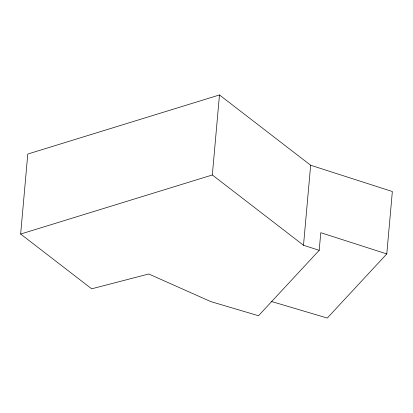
<?xml version="1.0" encoding="UTF-8"?>
<svg xmlns="http://www.w3.org/2000/svg" width="413" height="413" viewBox="0 0 413 413"><rect width="100%" height="100%" fill="white"/><g stroke="black" fill="none" stroke-linecap="round" stroke-linejoin="round"><path stroke-width="0.62" d="M386.78 253.928L320.777 232.695L319.203 250.314L258.497 315.733L210.749 301.578L148.757 273.989L91.681 288.811L20.65 234.052L27.79 154.034L219.473 94.954L310.653 165.246L392.35 191.524L386.78 253.928L327.282 318.046L271.171 301.407M319.203 250.314L303.509 245.265L212.334 174.978L219.473 94.954M303.509 245.265L310.653 165.246M20.65 234.052L212.334 174.978"/></g></svg>
